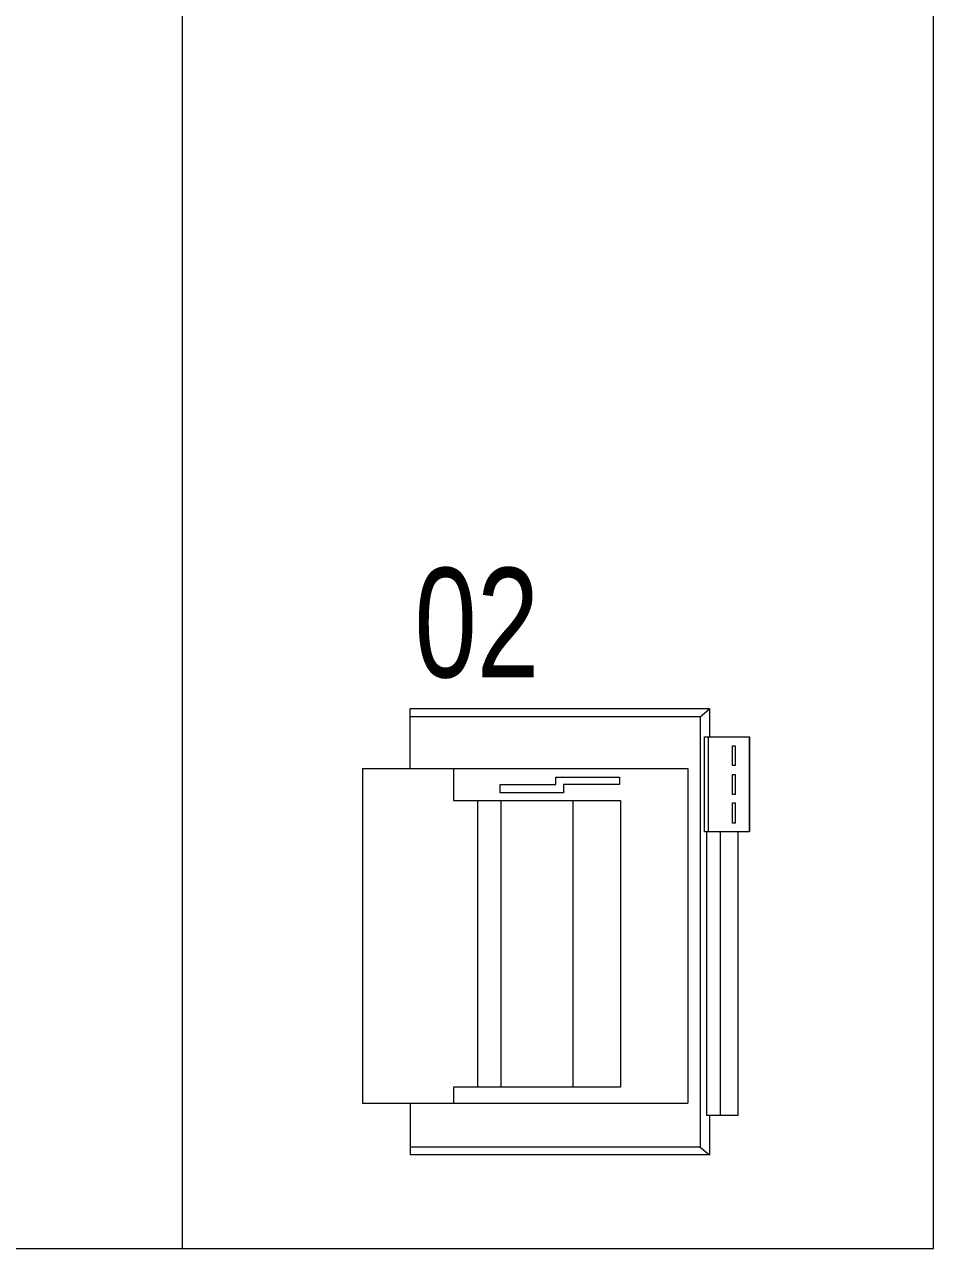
# Model space of a CAD drawing. Header units: millimetres. Extents: x 26027 to 581921, y 7230 to 233891.
# Drawn here: x 532391 to 533117, y 142610 to 143589 of the extents above; entities that cross this region are included whole.
import ezdxf

# ---------------------------------------------------------------- set-up
doc = ezdxf.new("R2010")
doc.units = ezdxf.units.MM
doc.header["$LTSCALE"] = 5
doc.layers.get('0').update_dxf_attribs({"color": 252})
doc.layers.add('Medical Equipment and Furniture', color=252, linetype='Continuous', lineweight=0)
doc.layers.add('Walls', color=252, linetype='Continuous', lineweight=5)
doc.styles.add('X3G_ENTITY_257CFD', font='swisscl.ttf', dxfattribs={"height": 200})

# ---------------------------------------------------------------- blocks, each defined once
blk = doc.blocks.new('ITPPLT2C-P')
at = {"color": 0}
for p, q in [((0.02286, 0.03177), (0.26184, 0.03177)), ((0.03041, 0.02557), (0.02286, 0.03177)), ((0.02286, 0), (0.02286, 0.03177)), ((0.26184, -0.00959), (0.26184, 0.03177)), ((0.03041, -0.31823), (0.03041, 0.02557)), ((0.03041, 0.02557), (0.26184, 0.02557)), ((0, 0), (0, -0.22622)), ((0.02518, 0), (0, 0)), ((0.01395, 0), (0.01395, -0.22622)), ((0.02518, 0), (0.01395, 0)), ((0.02518, -0.22622), (0.02518, 0)), ((0.0401, -0.27688), (0.0401, -0.00959)), ((0.3, -0.00959), (0.0401, -0.00959)), ((0.22741, -0.02218), (0.22741, -0.00959)), ((0.3, -0.27688), (0.3, -0.00959)), ((0.09395, -0.2515), (0.09395, -0.02218)), ((0.09395, -0.02218), (0.22741, -0.02218)), ((0.13211, -0.2515), (0.13211, -0.02218)), ((0.18945, -0.2515), (0.18945, -0.02218)), ((0.20824, -0.2515), (0.20824, -0.02218)), ((-0.0091, -0.22622), (0.02673, -0.22622)), ((-0.0091, -0.30235), (-0.0091, -0.22622)), ((-0.00872, -0.22622), (0.02363, -0.22622)), ((-0.00872, -0.30235), (-0.00872, -0.22622)), ((0, -0.22622), (0.02518, -0.22622)), ((0.00232, -0.24947), (0.00232, -0.23339)), ((0.00232, -0.23339), (0.00446, -0.23339)), ((0.00446, -0.23339), (0.00446, -0.24947)), ((0.01395, -0.22622), (0.02518, -0.22622)), ((0.02363, -0.22622), (0.02363, -0.30235)), ((0.02673, -0.22622), (0.02673, -0.30235)), ((0.00446, -0.24947), (0.00232, -0.24947)), ((0.22741, -0.2515), (0.09395, -0.2515)), ((0.22741, -0.27688), (0.22741, -0.2515)), ((0.00232, -0.27213), (0.00232, -0.25625)), ((0.00232, -0.25625), (0.00446, -0.25625)), ((0.00446, -0.25625), (0.00446, -0.27213)), ((0.09472, -0.2701), (0.09472, -0.26409)), ((0.09472, -0.26409), (0.13947, -0.26409)), ((0.13947, -0.2575), (0.19003, -0.2575)), ((0.13947, -0.26409), (0.13947, -0.2575)), ((0.19003, -0.26409), (0.14567, -0.26409)), ((0.14567, -0.26409), (0.14567, -0.2701)), ((0.19003, -0.2575), (0.19003, -0.26409)), ((0.00446, -0.27213), (0.00232, -0.27213)), ((0.14567, -0.2701), (0.09472, -0.2701)), ((0.00232, -0.29499), (0.00232, -0.2793)), ((0.00232, -0.2793), (0.00446, -0.2793)), ((0.00446, -0.2793), (0.00446, -0.29499)), ((0.3, -0.27688), (0.0401, -0.27688)), ((0.26184, -0.27688), (0.26184, -0.32462)), ((0.02673, -0.30235), (-0.0091, -0.30235)), ((0.02363, -0.30235), (-0.00872, -0.30235)), ((0.00446, -0.29499), (0.00232, -0.29499)), ((0.02286, -0.32462), (0.02286, -0.30235)), ((0.03041, -0.31823), (0.02286, -0.32462)), ((0.03041, -0.31823), (0.26184, -0.31823)), ((0.02286, -0.32462), (0.26184, -0.32462))]:
    blk.add_line(p, q, dxfattribs=at)

msp = doc.modelspace()

# ---------------------------------------------------------------- linework, layer by layer
at = {"layer": 'Medical Equipment and Furniture'}
msp.add_line((532517.35, 142610.27, 0), (532517.35, 143640.27, 0), dxfattribs=at)
at = {"layer": 'Walls'}
for p, q in [((533117.35, 142610.27, 0), (533117.35, 146550.26, 0)), ((532013.77, 142610.27, 0), (533117.35, 142610.27, 0))]:
    msp.add_line(p, q, dxfattribs=at)

# ---------------------------------------------------------------- block references
at = {"layer": 'Medical Equipment and Furniture', "extrusion": (1.19925e-18, -8.17187e-07, -1), "xscale": -1000, "yscale": 1000.000000000002, "zscale": 1000.000000000002, "rotation": 180}
msp.add_blockref('ITPPLT2C-P', (-532961.24, 142716.97, -0.13), dxfattribs=at)

# ---------------------------------------------------------------- texts
at = {"layer": 'Medical Equipment and Furniture', "insert": (532752.56, 143154.29, 0.01), "char_height": 87.473, "attachment_point": 2, "style": 'X3G_ENTITY_257CFD'}
msp.add_mtext('02', dxfattribs=at)

doc.saveas('drawing.dxf')
